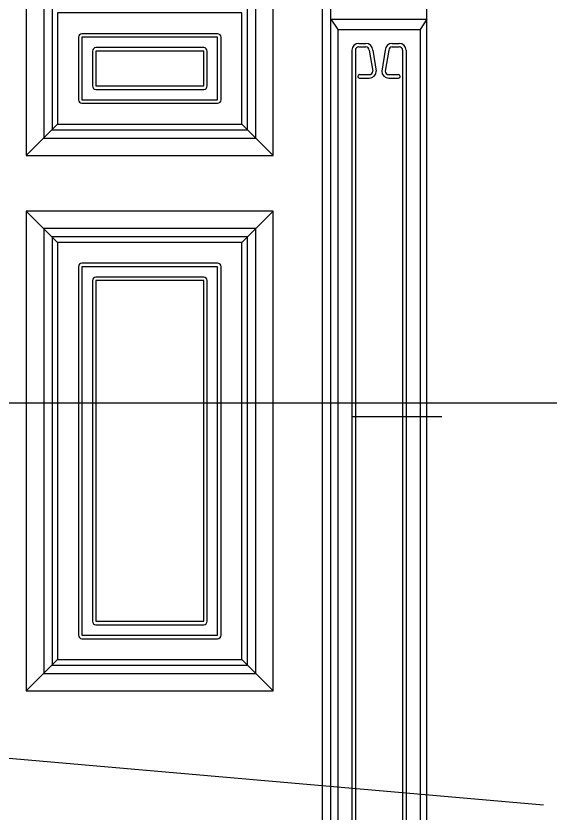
# Model space of a CAD drawing. Header units: metres. Extents: x 329 to 3546, y 72 to 4699.
# Drawn here: x 1120 to 1887, y 2520 to 3666 of the extents above; entities that cross this region are included whole.
import ezdxf

# ---------------------------------------------------------------- set-up
doc = ezdxf.new("R2010")
doc.units = ezdxf.units.M
for name, color, linetype in [('3', 3, 'Continuous'), ('4', 4, 'Continuous'), ('7', 7, 'Continuous'), ('DIM', 3, 'Continuous')]:
    doc.layers.add(name, color=color, linetype=linetype)
doc.dimstyles.get("Standard").update_dxf_attribs({"dimtxt": 2.5, "dimasz": 2.5, "dimexe": 1.25, "dimexo": 0.625, "dimtad": 1, "dimcen": 2.5, "dimazin": 3, "dimtfac": 1, "dimtmove": 0, "dimatfit": 3})

msp = doc.modelspace()

# ---------------------------------------------------------------- linework, layer by layer
at = {"layer": '3'}
for p, q in [((1560.54, 1715.63), (1560.54, 3806.63)), ((1572.54, 3661.81), (1710.54, 3661.81)), ((1572.54, 3661.81), (1582.54, 3646.81)), ((1710.54, 3661.81), (1700.54, 3646.81)), ((1582.54, 3646.81), (1700.54, 3646.81)), ((1582.54, 3646.81), (1582.54, 1865.63)), ((1700.54, 3646.81), (1700.54, 1865.63)), ((1612.54, 3626.81), (1622.54, 3626.81)), ((1660.54, 3626.81), (1670.54, 3626.81)), ((1602.54, 3616.81), (1602.54, 1890.63)), ((1607.54, 3616.81), (1607.54, 1890.63)), ((1612.54, 3621.81), (1622.54, 3621.81)), ((1627.54, 3616.81), (1632.54, 3586.81)), ((1632.54, 3616.81), (1637.54, 3586.81)), ((1650.54, 3616.81), (1645.54, 3586.81)), ((1655.54, 3616.81), (1650.54, 3586.81)), ((1660.54, 3621.81), (1670.54, 3621.81)), ((1675.54, 3616.81), (1675.54, 1890.63)), ((1680.54, 3616.81), (1680.54, 1890.63)), ((1613.54, 3581.81), (1627.54, 3581.81)), ((1613.54, 3576.81), (1627.54, 3576.81)), ((1655.54, 3581.81), (1669.54, 3581.81)), ((1655.54, 3576.81), (1669.54, 3576.81)), ((1179.54, 3510.63), (1134.54, 3465.63)), ((1444.54, 3510.63), (1489.54, 3465.63)), ((1179.54, 3340.63), (1134.54, 3385.63)), ((1444.54, 3340.63), (1489.54, 3385.63)), ((1179.54, 2740.63), (1134.54, 2695.63)), ((1444.54, 2740.63), (1489.54, 2695.63))]:
    msp.add_line(p, q, dxfattribs=at)
for points in [[(1464.54, 3690.63), (1159.54, 3690.63), (1159.54, 3490.63), (1464.54, 3490.63)], [(1452.54, 3678.63), (1171.54, 3678.63), (1171.54, 3502.63), (1452.54, 3502.63)], [(1444.54, 3670.63), (1179.54, 3670.63), (1179.54, 3510.63), (1444.54, 3510.63)], [(1409.54, 3635.63), (1214.54, 3635.63), (1214.54, 3545.63), (1409.54, 3545.63)], [(1389.54, 3615.63), (1234.54, 3615.63), (1234.54, 3565.63), (1389.54, 3565.63)], [(1464.54, 3360.63), (1159.54, 3360.63), (1159.54, 2720.63), (1464.54, 2720.63)], [(1452.54, 3348.63), (1171.54, 3348.63), (1171.54, 2732.63), (1452.54, 2732.63)], [(1444.54, 3340.63), (1179.54, 3340.63), (1179.54, 2740.63), (1444.54, 2740.63)], [(1409.54, 3305.63), (1214.54, 3305.63), (1214.54, 2775.63), (1409.54, 2775.63)], [(1389.54, 3285.63), (1234.54, 3285.63), (1234.54, 2795.63), (1389.54, 2795.63)]]:
    msp.add_lwpolyline(points, close=True, dxfattribs=at)
for points in [[(1409.54, 3640.63), (1214.54, 3640.63, 0.41), (1209.54, 3635.63), (1209.54, 3545.63, 0.41), (1214.54, 3540.63), (1409.54, 3540.63, 0.41), (1414.54, 3545.63), (1414.54, 3635.63, 0.41)], [(1389.54, 3620.63), (1234.54, 3620.63, 0.41), (1229.54, 3615.63), (1229.54, 3565.63, 0.41), (1234.54, 3560.63), (1389.54, 3560.63, 0.41), (1394.54, 3565.63), (1394.54, 3615.63, 0.41)], [(1409.54, 3310.63), (1214.54, 3310.63, 0.41), (1209.54, 3305.63), (1209.54, 2775.63, 0.41), (1214.54, 2770.63), (1409.54, 2770.63, 0.41), (1414.54, 2775.63), (1414.54, 3305.63, 0.41)], [(1389.54, 3290.63), (1234.54, 3290.63, 0.41), (1229.54, 3285.63), (1229.54, 2795.63, 0.41), (1234.54, 2790.63), (1389.54, 2790.63, 0.41), (1394.54, 2795.63), (1394.54, 3285.63, 0.41)]]:
    msp.add_lwpolyline(points, format="xyb", close=True, dxfattribs=at)
for centre, radius, start, end in [((1612.54, 3616.81), 10, 90, 180), ((1622.54, 3616.81), 10, 0, 90), ((1660.54, 3616.81), 10, 90, 180), ((1670.54, 3616.81), 10, 0, 90), ((1612.54, 3616.81), 5, 90, 180), ((1622.54, 3616.81), 5, 0, 90), ((1660.54, 3616.81), 5, 90, 180), ((1670.54, 3616.81), 5, 0, 90), ((1613.54, 3579.31), 2.5, 90, 270), ((1627.54, 3586.81), 10, 270, 0), ((1627.54, 3586.81), 5, 270, 0), ((1655.54, 3586.81), 10, 180, 270), ((1655.54, 3586.81), 5, 180, 270), ((1669.54, 3579.31), 2.5, 270, 90)]:
    msp.add_arc(centre, radius, start, end, dxfattribs=at)
at = {"layer": '4'}
for p, q in [((1710.54, 1715.63), (1710.54, 4006.63)), ((1572.54, 1715.63), (1572.54, 3818.63))]:
    msp.add_line(p, q, dxfattribs=at)
at = {"layer": '7'}
for points in [[(1489.54, 3715.63), (1134.54, 3715.63), (1134.54, 3465.63), (1489.54, 3465.63)], [(1489.54, 3385.63), (1134.54, 3385.63), (1134.54, 2695.63), (1489.54, 2695.63)]]:
    msp.add_lwpolyline(points, close=True, dxfattribs=at)
at = {"layer": 'DIM'}
msp.add_line((397.27, 3109.59), (2032.11, 3109.59), dxfattribs=at)
msp.add_lwpolyline([(1731.86, 3089.59), (1602.49, 3089.59)], dxfattribs=at)

# ---------------------------------------------------------------- leaders
msp.add_leader([(673.2, 2636.8), (1878.13, 2531.71)], dimstyle='Standard', dxfattribs=at)

doc.saveas('drawing.dxf')
